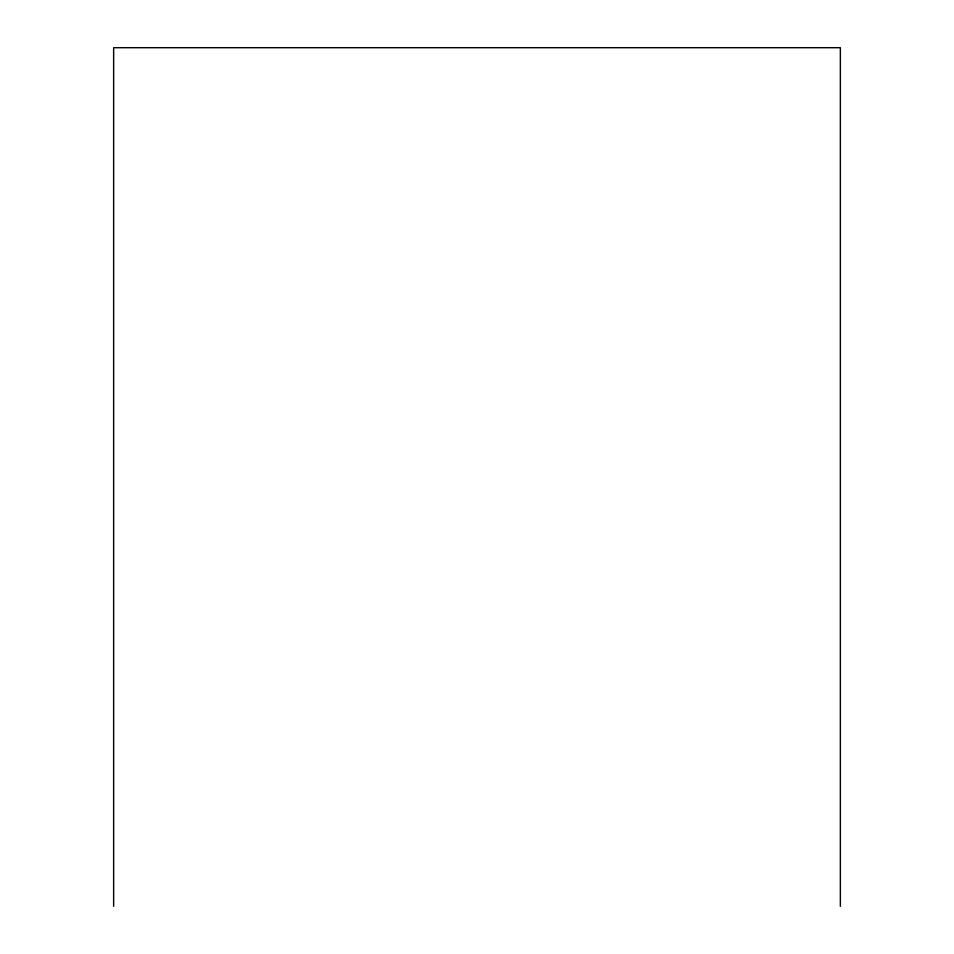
<?xml version="1.0" encoding="UTF-8"?>
<svg xmlns="http://www.w3.org/2000/svg" width="954" height="954" viewBox="0 0 954 954"><rect width="100%" height="100%" fill="white"/><g stroke="black" fill="none" stroke-linecap="round" stroke-linejoin="round"><path stroke-width="1.43" d="M840.355 906.3L840.355 47.7L113.645 47.7L113.645 906.3"/></g></svg>
